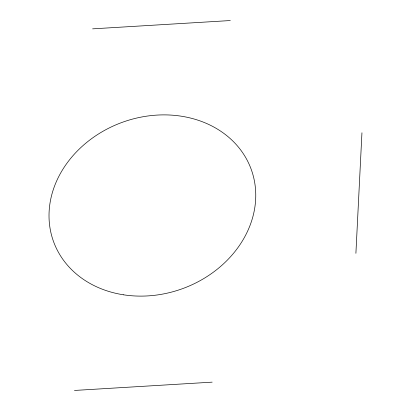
<?xml version="1.0" encoding="UTF-8"?>
<svg xmlns="http://www.w3.org/2000/svg" width="411" height="411" viewBox="0 0 411 411"><rect width="100%" height="100%" fill="white"/><g stroke="black" fill="none" stroke-linecap="round" stroke-linejoin="round"><path stroke-width="0.62" d="M355.9 253.315L361.947 132.784M92.609 28.852L230.304 20.55M74.463 390.45L212.158 382.148M123.629 294.821A105.226 88.452 -20.2 0 0 252.75 174.059A105.226 88.452 -20.2 0 0 80.772 147.621A105.226 88.452 -20.2 0 0 123.629 294.821"/></g></svg>
